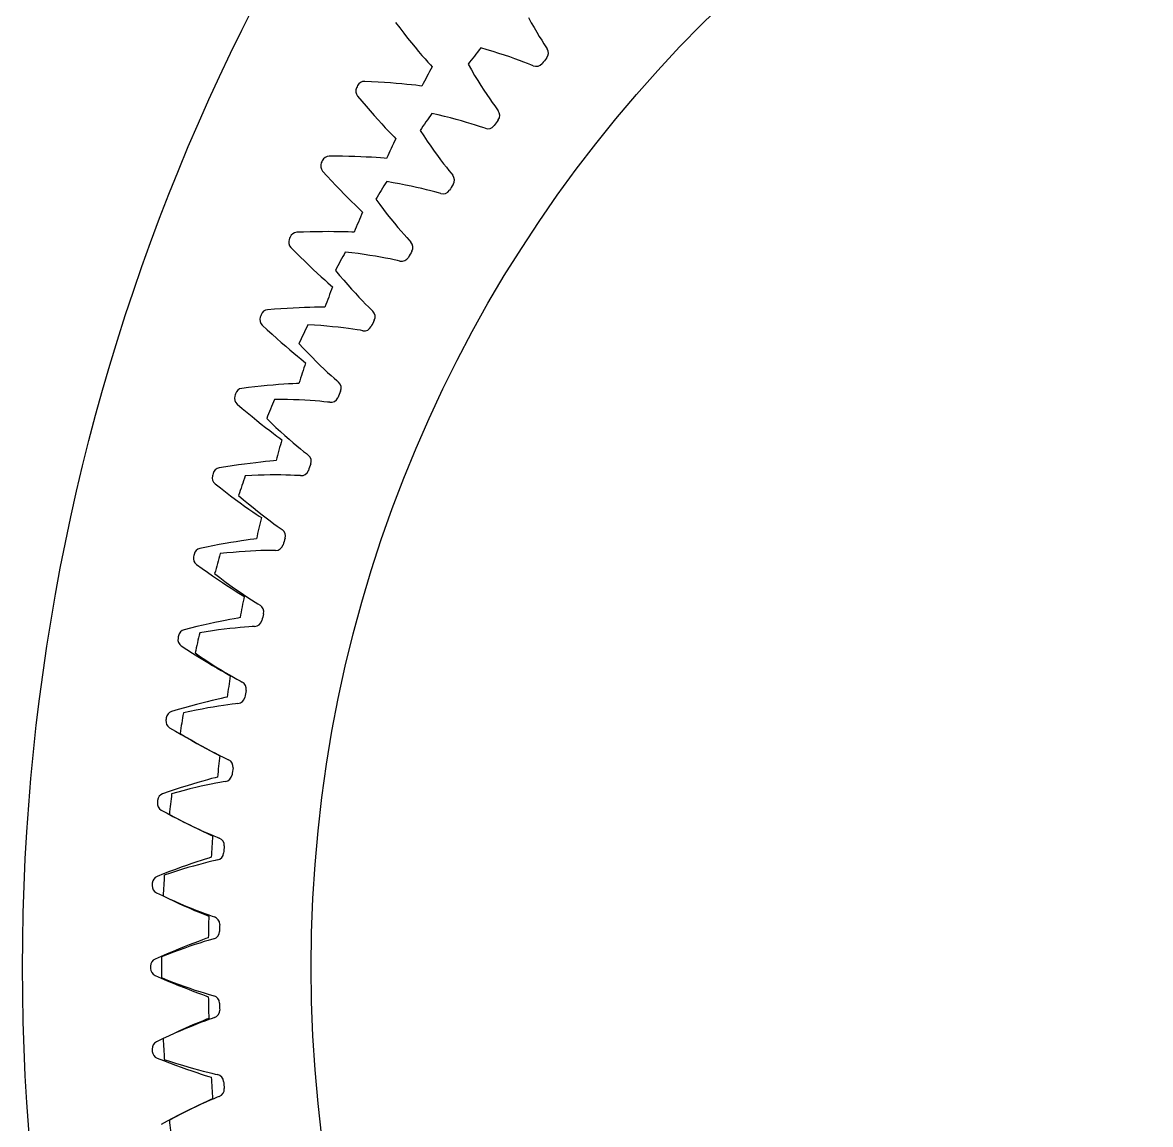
# Model space of a CAD drawing. Header units: millimetres. Extents: x -82 to 82, y -82 to 82.
# Drawn here: x -82.43 to -38.35, y -6.15 to 36.94 of the extents above; entities that cross this region are included whole.
import ezdxf

# ---------------------------------------------------------------- set-up
doc = ezdxf.new("R2010")
doc.units = ezdxf.units.MM

msp = doc.modelspace()

# ---------------------------------------------------------------- linework, layer by layer
at = {"layer": 'journal'}
msp.add_circle((-19, 0), 52.15, dxfattribs=at)
at = {"layer": 'outer'}
msp.add_circle((0, 0), 82.428227, dxfattribs=at)
at = {"layer": 'output_ring'}
for p, q in [((-67.85021, 36.935904), (-67.688866, 36.726619)), ((-67.688866, 36.726619), (-67.531382, 36.524922)), ((-67.531382, 36.524922), (-67.377926, 36.331694)), ((-67.377926, 36.331694), (-67.229064, 36.147333)), ((-67.229064, 36.147333), (-67.085476, 35.972351)), ((-67.085476, 35.972351), (-66.948016, 35.80743)), ((-66.948016, 35.80743), (-66.817797, 35.653517)), ((-66.817797, 35.653517), (-66.696363, 35.512008)), ((-66.696363, 35.512008), (-66.586078, 35.385169)), ((-66.586078, 35.385169), (-66.491261, 35.277391)), ((-66.491261, 35.277391), (-66.426182, 35.204092)), ((-68.788988, 34.622279), (-69.052924, 34.635324)), ((-68.533487, 34.608072), (-68.788988, 34.622279)), ((-68.287239, 34.59234), (-68.533487, 34.608072)), ((-68.050893, 34.575319), (-68.287239, 34.59234)), ((-67.825259, 34.557277), (-68.050893, 34.575319)), ((-67.611384, 34.538524), (-67.825259, 34.557277)), ((-67.410681, 34.519435), (-67.611384, 34.538524)), ((-67.225177, 34.500481), (-67.410681, 34.519435)), ((-67.058082, 34.482309), (-67.225177, 34.500481)), ((-66.915466, 34.465961), (-67.058082, 34.482309)), ((-66.818136, 34.454354), (-66.915466, 34.465961)), ((-69.337409, 34.062234), (-69.167443, 33.859888)), ((-69.167443, 33.859888), (-69.00165, 33.664963)), ((-69.00165, 33.664963), (-68.840238, 33.478331)), ((-68.840238, 33.478331), (-68.683786, 33.300364)), ((-68.683786, 33.300364), (-68.532997, 33.131549)), ((-68.532997, 33.131549), (-68.388751, 32.972529)), ((-68.388751, 32.972529), (-68.252201, 32.824204)), ((-68.252201, 32.824204), (-68.124948, 32.687904)), ((-68.124948, 32.687904), (-68.009448, 32.565795)), ((-68.009448, 32.565795), (-67.910201, 32.462081)), ((-67.910201, 32.462081), (-67.84211, 32.391572)), ((-70.178479, 31.711326), (-70.44273, 31.713307)), ((-69.922607, 31.70783), (-70.178479, 31.711326)), ((-69.675916, 31.702424), (-69.922607, 31.70783)), ((-69.439065, 31.695315), (-69.675916, 31.702424)), ((-69.212873, 31.686737), (-69.439065, 31.695315)), ((-68.998401, 31.676957), (-69.212873, 31.686737)), ((-68.797074, 31.666289), (-68.998401, 31.676957)), ((-68.610939, 31.65512), (-68.797074, 31.666289)), ((-68.44323, 31.643962), (-68.610939, 31.65512)), ((-68.300055, 31.6336), (-68.44323, 31.643962)), ((-68.202324, 31.626079), (-68.300055, 31.6336)), ((-70.702966, 31.128806), (-70.524676, 30.933755)), ((-70.524676, 30.933755), (-70.350866, 30.745944)), ((-70.350866, 30.745944), (-70.18178, 30.566234)), ((-70.18178, 30.566234), (-70.018013, 30.394976)), ((-70.018013, 30.394976), (-69.860287, 30.232623)), ((-69.860287, 30.232623), (-69.709509, 30.079783)), ((-69.709509, 30.079783), (-69.566867, 29.937306)), ((-69.566867, 29.937306), (-69.434018, 29.806455)), ((-69.434018, 29.806455), (-69.313506, 29.689289)), ((-69.313506, 29.689289), (-69.210003, 29.589822)), ((-69.210003, 29.589822), (-69.139019, 29.522227)), ((-71.444853, 28.74474), (-71.708955, 28.735654)), ((-71.189059, 28.751962), (-71.444853, 28.74474)), ((-70.942358, 28.756891), (-71.189059, 28.751962)), ((-70.705417, 28.759707), (-70.942358, 28.756891)), ((-70.479064, 28.760609), (-70.705417, 28.759707)), ((-70.264371, 28.759818), (-70.479064, 28.760609)), ((-70.062774, 28.75759), (-70.264371, 28.759818)), ((-69.876335, 28.754225), (-70.062774, 28.75759)), ((-69.708305, 28.750099), (-69.876335, 28.754225)), ((-69.564822, 28.745742), (-69.708305, 28.750099)), ((-69.466861, 28.74232), (-69.564822, 28.745742)), ((-71.944487, 28.140768), (-71.758185, 27.953354)), ((-71.758185, 27.953354), (-71.576663, 27.772986)), ((-71.576663, 27.772986), (-71.4002, 27.600515)), ((-71.4002, 27.600515), (-71.229405, 27.436264)), ((-71.229405, 27.436264), (-71.065018, 27.280658)), ((-71.065018, 27.280658), (-70.907972, 27.134266)), ((-70.907972, 27.134266), (-70.759489, 26.997888)), ((-70.759489, 26.997888), (-70.621277, 26.872715)), ((-70.621277, 26.872715), (-70.495965, 26.760698)), ((-70.495965, 26.760698), (-70.388387, 26.665653)), ((-70.388387, 26.665653), (-70.314635, 26.601089)), ((-72.585889, 25.727726), (-72.849378, 25.707588)), ((-72.330621, 25.745653), (-72.585889, 25.727726)), ((-72.084343, 25.760909), (-72.330621, 25.745653)), ((-71.847728, 25.773644), (-72.084343, 25.760909)), ((-71.621612, 25.784024), (-71.847728, 25.773644)), ((-71.407073, 25.792224), (-71.621612, 25.784024)), ((-71.20556, 25.79844), (-71.407073, 25.792224)), ((-71.019143, 25.802886), (-71.20556, 25.79844)), ((-70.851088, 25.8058), (-71.019143, 25.802886)), ((-70.707548, 25.807455), (-70.851088, 25.8058)), ((-70.609531, 25.808138), (-70.707548, 25.807455)), ((-73.059792, 25.103361), (-72.865806, 24.923914)), ((-72.865806, 24.923914), (-72.67689, 24.751305)), ((-72.67689, 24.751305), (-72.49336, 24.586374)), ((-72.49336, 24.586374), (-72.315836, 24.42942)), ((-72.315836, 24.42942), (-72.145078, 24.280834)), ((-72.145078, 24.280834), (-71.982039, 24.141147)), ((-71.982039, 24.141147), (-71.827975, 24.011106)), ((-71.827975, 24.011106), (-71.684643, 23.89183)), ((-71.684643, 23.89183), (-71.554749, 23.78516)), ((-71.554749, 23.78516), (-71.443287, 23.694703)), ((-71.443287, 23.694703), (-71.366895, 23.633284)), ((-73.599584, 22.665576), (-73.861999, 22.634423)), ((-73.345291, 22.694178), (-73.599584, 22.665576)), ((-73.099868, 22.719733), (-73.345291, 22.694178)), ((-72.863993, 22.742366), (-73.099868, 22.719733)), ((-72.63851, 22.762205), (-72.863993, 22.742366)), ((-72.424503, 22.779382), (-72.63851, 22.762205)), ((-72.223427, 22.794031), (-72.424503, 22.779382)), ((-72.03736, 22.806279), (-72.223427, 22.794031)), ((-71.869574, 22.816228), (-72.03736, 22.806279)), ((-71.72623, 22.823893), (-71.869574, 22.816228)), ((-71.628327, 22.82868), (-71.72623, 22.823893)), ((-74.046926, 22.021915), (-73.845595, 21.850748)), ((-73.845595, 21.850748), (-73.649617, 21.686201)), ((-73.649617, 21.686201), (-73.459341, 21.529101)), ((-73.459341, 21.529101), (-73.275401, 21.379719)), ((-73.275401, 21.379719), (-73.09857, 21.238414)), ((-73.09857, 21.238414), (-72.929825, 21.105677)), ((-72.929825, 21.105677), (-72.770451, 20.982201)), ((-72.770451, 20.982201), (-72.622249, 20.869032)), ((-72.622249, 20.869032), (-72.488003, 20.767894)), ((-72.488003, 20.767894), (-72.37285, 20.682184)), ((-72.37285, 20.682184), (-72.293953, 20.624018)), ((-74.484161, 19.563664), (-74.745041, 19.521549)), ((-74.231288, 19.602889), (-74.484161, 19.563664)), ((-73.987151, 19.638699), (-74.231288, 19.602889)), ((-73.75243, 19.67119), (-73.987151, 19.638699)), ((-73.527976, 19.700453), (-73.75243, 19.67119)), ((-73.314876, 19.726578), (-73.527976, 19.700453)), ((-73.11459, 19.749634), (-73.314876, 19.726578)), ((-72.929199, 19.769663), (-73.11459, 19.749634)), ((-72.761977, 19.786629), (-72.929199, 19.769663)), ((-72.619079, 19.80029), (-72.761977, 19.786629)), ((-72.521462, 19.809172), (-72.619079, 19.80029)), ((-74.904157, 18.901834), (-74.695835, 18.739248)), ((-74.695835, 18.739248), (-74.493138, 18.583053)), ((-74.493138, 18.583053), (-74.29645, 18.434058)), ((-74.29645, 18.434058), (-74.106415, 18.29251)), ((-74.106415, 18.29251), (-73.923822, 18.158734)), ((-73.923822, 18.158734), (-73.749667, 18.033179)), ((-73.749667, 18.033179), (-73.585262, 17.916486)), ((-73.585262, 17.916486), (-73.432452, 17.809622)), ((-73.432452, 17.809622), (-73.294088, 17.714195)), ((-73.294088, 17.714195), (-73.175447, 17.633382)), ((-73.175447, 17.633382), (-73.094183, 17.578571)), ((-73.287371, 16.754912), (-73.38453, 16.74195)), ((-75.238067, 16.427431), (-75.496954, 16.374428)), ((-74.987059, 16.47721), (-75.238067, 16.427431)), ((-74.744635, 16.523212), (-74.987059, 16.47721)), ((-74.511481, 16.565503), (-74.744635, 16.523212)), ((-74.288449, 16.604141), (-74.511481, 16.565503)), ((-74.07663, 16.639166), (-74.288449, 16.604141)), ((-73.877485, 16.670589), (-74.07663, 16.639166)), ((-73.693095, 16.698363), (-73.877485, 16.670589)), ((-73.52673, 16.722317), (-73.693095, 16.698363)), ((-73.38453, 16.74195), (-73.52673, 16.722317)), ((-75.62998, 15.748593), (-75.415032, 15.594874)), ((-75.415032, 15.594874), (-75.205972, 15.447304)), ((-75.205972, 15.447304), (-75.003217, 15.306676)), ((-75.003217, 15.306676), (-74.807422, 15.173209)), ((-74.807422, 15.173209), (-74.619388, 15.047197)), ((-74.619388, 15.047197), (-74.440127, 14.929045)), ((-74.440127, 14.929045), (-74.27098, 14.819339)), ((-74.27098, 14.819339), (-74.113829, 14.718968)), ((-74.113829, 14.718968), (-73.97159, 14.629418)), ((-73.97159, 14.629418), (-73.849669, 14.553645)), ((-73.849669, 14.553645), (-73.766182, 14.502285)), ((-73.924708, 13.671259), (-74.021239, 13.654239)), ((-75.859979, 13.262378), (-76.116421, 13.19858)), ((-75.611276, 13.322625), (-75.859979, 13.262378)), ((-75.370991, 13.378738), (-75.611276, 13.322625)), ((-75.139813, 13.430756), (-75.370991, 13.378738)), ((-74.918595, 13.478699), (-75.139813, 13.430756)), ((-74.708428, 13.522563), (-74.918595, 13.478699)), ((-74.510773, 13.562298), (-74.708428, 13.522563)), ((-74.327709, 13.59777), (-74.510773, 13.562298)), ((-74.162493, 13.628669), (-74.327709, 13.59777)), ((-74.021239, 13.654239), (-74.162493, 13.628669)), ((-76.223122, 12.567724), (-76.001926, 12.423141)), ((-76.001926, 12.423141), (-75.78687, 12.284455)), ((-75.78687, 12.284455), (-75.578404, 12.152441)), ((-75.578404, 12.152441), (-75.377191, 12.02729)), ((-75.377191, 12.02729), (-75.184045, 11.909262)), ((-75.184045, 11.909262), (-74.999994, 11.798721)), ((-74.999994, 11.798721), (-74.826401, 11.696194)), ((-74.826401, 11.696194), (-74.665185, 11.602492)), ((-74.665185, 11.602492), (-74.519321, 11.518977)), ((-74.519321, 11.518977), (-74.394333, 11.448376)), ((-74.394333, 11.448376), (-74.308769, 11.400557)), ((-76.102846, 10.144667), (-76.348808, 10.074058)), ((-75.865122, 10.210793), (-76.102846, 10.144667)), ((-75.636324, 10.272446), (-75.865122, 10.210793)), ((-75.417308, 10.329611), (-75.636324, 10.272446)), ((-75.209162, 10.382237), (-75.417308, 10.329611)), ((-75.013345, 10.430214), (-75.209162, 10.382237)), ((-74.831926, 10.473321), (-75.013345, 10.430214)), ((-74.668149, 10.511112), (-74.831926, 10.473321)), ((-74.52809, 10.542574), (-74.668149, 10.511112)), ((-74.432357, 10.563622), (-74.52809, 10.542574)), ((-76.348808, 10.074058), (-76.602353, 9.999578)), ((-76.682543, 9.364807), (-76.455486, 9.229613)), ((-76.455486, 9.229613), (-76.234811, 9.100054)), ((-76.234811, 9.100054), (-76.021, 8.976886)), ((-76.021, 8.976886), (-75.814723, 8.860271)), ((-75.814723, 8.860271), (-75.616804, 8.750435)), ((-75.616804, 8.750435), (-75.428285, 8.647698)), ((-75.428285, 8.647698), (-75.250551, 8.55253)), ((-75.250551, 8.55253), (-75.085552, 8.465661)), ((-75.085552, 8.465661), (-74.936319, 8.388328)), ((-74.936319, 8.388328), (-74.808485, 8.323022)), ((-74.808485, 8.323022), (-74.720993, 8.278828)), ((-76.000144, 7.096115), (-76.226159, 7.024935)), ((-75.783713, 7.162401), (-76.000144, 7.096115)), ((-75.577954, 7.223697), (-75.783713, 7.162401)), ((-75.384317, 7.279832), (-75.577954, 7.223697)), ((-75.204863, 7.330498), (-75.384317, 7.279832)), ((-75.042812, 7.375114), (-75.204863, 7.330498)), ((-74.904194, 7.412414), (-75.042812, 7.375114)), ((-74.809425, 7.437452), (-74.904194, 7.412414)), ((-76.703695, 6.868065), (-76.953898, 6.783033)), ((-76.460906, 6.948912), (-76.703695, 6.868065)), ((-76.226159, 7.024935), (-76.460906, 6.948912)), ((-77.007437, 6.145461), (-76.774918, 6.019894)), ((-76.774918, 6.019894), (-76.549011, 5.89969)), ((-76.549011, 5.89969), (-76.33023, 5.785583)), ((-76.33023, 5.785583), (-76.119251, 5.677708)), ((-76.119251, 5.677708), (-75.916905, 5.576256)), ((-75.916905, 5.576256), (-75.72425, 5.481504)), ((-75.72425, 5.481504), (-75.542687, 5.393862)), ((-75.542687, 5.393862), (-75.374195, 5.313979)), ((-75.374195, 5.313979), (-75.221854, 5.242962)), ((-75.221854, 5.242962), (-75.091397, 5.183067)), ((-75.091397, 5.183067), (-75.002131, 5.142576)), ((-76.017168, 3.982625), (-76.230633, 3.907334)), ((-75.814156, 4.052485), (-76.017168, 3.982625)), ((-75.62304, 4.116679), (-75.814156, 4.052485)), ((-75.445865, 4.174815), (-75.62304, 4.116679)), ((-75.285825, 4.226178), (-75.445865, 4.174815)), ((-75.14889, 4.26925), (-75.285825, 4.226178)), ((-75.055253, 4.298234), (-75.14889, 4.26925)), ((-76.924017, 3.650023), (-77.170441, 3.554589)), ((-76.684827, 3.740966), (-76.924017, 3.650023)), ((-76.453469, 3.826753), (-76.684827, 3.740966)), ((-76.230633, 3.907334), (-76.453469, 3.826753)), ((-77.197233, 2.915334), (-76.95966, 2.799614)), ((-76.95966, 2.799614), (-76.728918, 2.688975)), ((-76.728918, 2.688975), (-76.50555, 2.58413)), ((-76.50555, 2.58413), (-76.290239, 2.485184)), ((-76.290239, 2.485184), (-76.083823, 2.392295)), ((-76.083823, 2.392295), (-75.887369, 2.305693)), ((-75.887369, 2.305693), (-75.702295, 2.225732)), ((-75.702295, 2.225732), (-75.530605, 2.152974)), ((-75.530605, 2.152974), (-75.375424, 2.088399)), ((-75.375424, 2.088399), (-75.242574, 2.03402)), ((-75.242574, 2.03402), (-75.151691, 1.997302)), ((-75.729095, 0.946304), (-75.917355, 0.874163)), ((-75.554509, 1.011808), (-75.729095, 0.946304)), ((-75.39676, 1.069828), (-75.554509, 1.011808)), ((-75.261749, 1.118596), (-75.39676, 1.069828)), ((-75.169408, 1.151476), (-75.261749, 1.118596)), ((-76.774216, 0.526458), (-77.009389, 0.425578)), ((-76.546654, 0.621857), (-76.774216, 0.526458)), ((-76.327388, 0.711699), (-76.546654, 0.621857)), ((-76.117263, 0.795863), (-76.327388, 0.711699)), ((-75.917355, 0.874163), (-76.117263, 0.795863)), ((-77.009389, 0.425578), (-77.2516, 0.319908)), ((-77.2516, -0.319908), (-77.009389, -0.425578)), ((-77.009389, -0.425578), (-76.774216, -0.526458)), ((-76.774216, -0.526458), (-76.546654, -0.621857)), ((-76.546654, -0.621857), (-76.327388, -0.711699)), ((-76.327388, -0.711699), (-76.117263, -0.795863)), ((-76.117263, -0.795863), (-75.917355, -0.874163)), ((-75.917355, -0.874163), (-75.729095, -0.946304)), ((-75.729095, -0.946304), (-75.554509, -1.011808)), ((-75.554509, -1.011808), (-75.39676, -1.069828)), ((-75.39676, -1.069828), (-75.261749, -1.118596)), ((-75.261749, -1.118596), (-75.169408, -1.151476)), ((-75.530605, -2.152974), (-75.702295, -2.225732)), ((-75.375424, -2.088399), (-75.530605, -2.152974)), ((-75.242574, -2.03402), (-75.375424, -2.088399)), ((-75.151691, -1.997302), (-75.242574, -2.03402)), ((-76.50555, -2.58413), (-76.728918, -2.688975)), ((-76.290239, -2.485184), (-76.50555, -2.58413)), ((-76.083823, -2.392295), (-76.290239, -2.485184)), ((-75.887369, -2.305693), (-76.083823, -2.392295)), ((-75.702295, -2.225732), (-75.887369, -2.305693)), ((-76.95966, -2.799614), (-77.197233, -2.915334)), ((-76.728918, -2.688975), (-76.95966, -2.799614)), ((-77.170441, -3.554589), (-76.924017, -3.650023)), ((-76.924017, -3.650023), (-76.684827, -3.740966)), ((-76.684827, -3.740966), (-76.453469, -3.826753)), ((-76.453469, -3.826753), (-76.230633, -3.907334)), ((-76.230633, -3.907334), (-76.017168, -3.982625)), ((-76.017168, -3.982625), (-75.814156, -4.052485)), ((-75.814156, -4.052485), (-75.62304, -4.116679)), ((-75.62304, -4.116679), (-75.445865, -4.174815)), ((-75.445865, -4.174815), (-75.285825, -4.226178)), ((-75.285825, -4.226178), (-75.14889, -4.26925)), ((-75.14889, -4.26925), (-75.055253, -4.298234)), ((-75.221854, -5.242962), (-75.374195, -5.313979)), ((-75.091397, -5.183067), (-75.221854, -5.242962)), ((-75.002131, -5.142576), (-75.091397, -5.183067)), ((-76.119251, -5.677708), (-76.33023, -5.785583)), ((-75.916905, -5.576256), (-76.119251, -5.677708)), ((-75.72425, -5.481504), (-75.916905, -5.576256)), ((-75.542687, -5.393862), (-75.72425, -5.481504)), ((-75.374195, -5.313979), (-75.542687, -5.393862)), ((-76.774918, -6.019894), (-77.007437, -6.145461)), ((-76.549011, -5.89969), (-76.774918, -6.019894)), ((-76.33023, -5.785583), (-76.549011, -5.89969))]:
    msp.add_line(p, q, dxfattribs=at)
for centre, radius, start, end in [((0, 0), 75.178227, 152.077612, 152.722388), ((-69.105304, 34.252305), 0.3, 153.634511, 219.31415), ((0, 0), 77.428227, 153.565489, 153.634511), ((-69.063991, 34.335528), 0.3, 87.88585, 153.565489), ((0, 0), 75.178227, 154.477612, 155.122388), ((-70.479024, 31.32843), 0.3, 156.034511, 221.71415), ((0, 0), 77.428227, 155.965489, 156.034511), ((-70.441233, 31.413311), 0.3, 90.28585, 155.965489), ((0, 0), 75.178227, 156.877612, 157.522388), ((-71.694897, 28.435983), 0.3, 92.68585, 158.365489), ((-71.729101, 28.349595), 0.3, 158.434511, 224.11415), ((0, 0), 77.428227, 158.365489, 158.434511), ((0, 0), 75.178227, 159.277612, 159.922388), ((-72.822784, 25.408769), 0.3, 95.08585, 160.765489), ((-72.85334, 25.321024), 0.3, 160.834511, 226.51415), ((0, 0), 77.428227, 160.765489, 160.834511), ((0, 0), 75.178227, 161.677612, 162.322388), ((-73.822915, 22.33698), 0.3, 97.48585, 163.165489), ((-73.849769, 22.248032), 0.3, 163.234511, 228.91415), ((0, 0), 77.428227, 163.165489, 163.234511), ((0, 0), 75.178227, 164.077612, 164.722388), ((-74.693535, 19.226004), 0.3, 99.88585, 165.565489), ((-74.716642, 19.13601), 0.3, 165.634511, 231.31415), ((0, 0), 77.428227, 165.565489, 165.634511), ((0, 0), 75.178227, 166.477612, 167.122388), ((-75.433118, 16.081299), 0.3, 102.28585, 167.965489), ((-75.452435, 15.990416), 0.3, 168.034511, 233.71415), ((0, 0), 77.428227, 167.965489, 168.034511), ((0, 0), 75.178227, 168.877612, 169.522388), ((-76.05586, 12.816769), 0.3, 170.434511, 236.11415), ((0, 0), 77.428227, 170.365489, 170.434511), ((-76.040365, 12.908381), 0.3, 104.68585, 170.365489), ((0, 0), 75.178227, 171.277612, 171.922388), ((0, 0), 77.428227, 172.765489, 172.834511), ((-76.514211, 9.712819), 0.3, 107.08585, 172.765489), ((-76.525857, 9.620638), 0.3, 172.834511, 238.51415), ((0, 0), 75.178227, 173.677612, 174.322388), ((-76.853826, 6.500216), 0.3, 109.48585, 175.165489), ((-76.861601, 6.407629), 0.3, 175.234511, 240.91415), ((0, 0), 77.428227, 175.165489, 175.234511), ((0, 0), 75.178227, 176.077612, 176.722388), ((-77.058613, 3.27621), 0.3, 111.88585, 177.565489), ((-77.062504, 3.183379), 0.3, 177.634511, 243.31415), ((0, 0), 77.428227, 177.565489, 177.634511), ((0, 0), 75.178227, 178.477612, 179.122388), ((0, 0), 77.428227, 179.965489, 180.034511), ((-77.128213, 0.046457), 0.3, 114.28585, 179.965489), ((-77.128213, -0.046457), 0.3, 180.034511, 245.71415), ((0, 0), 75.178227, 180.877612, 181.522388), ((-77.062504, -3.183379), 0.3, 116.68585, 182.365489), ((0, 0), 77.428227, 182.365489, 182.434511), ((-77.058613, -3.27621), 0.3, 182.434511, 248.11415), ((0, 0), 75.178227, 183.277612, 183.922388)]:
    msp.add_arc(centre, radius, start, end, dxfattribs=at)
at = {"layer": 'thin_ring_external'}
for p, q in [((-62.657779, 37.128221), (-62.546484, 36.928338)), ((-62.546484, 36.928338), (-62.438112, 36.73878)), ((-62.438112, 36.73878), (-62.333423, 36.560285)), ((-62.333423, 36.560285), (-62.233393, 36.393872)), ((-62.233393, 36.393872), (-62.139355, 36.241036)), ((-62.139355, 36.241036), (-62.053311, 36.104201)), ((-64.273774, 35.872704), (-64.519863, 35.943596)), ((-64.036744, 35.801424), (-64.273774, 35.872704)), ((-63.809208, 35.730118), (-64.036744, 35.801424)), ((-63.591697, 35.659206), (-63.809208, 35.730118)), ((-62.053311, 36.104201), (-61.978843, 35.988059)), ((-61.978843, 35.988059), (-61.928546, 35.907857)), ((-65.018197, 35.303336), (-64.889063, 35.08218)), ((-63.384878, 35.589185), (-63.591697, 35.659206)), ((-63.189624, 35.520658), (-63.384878, 35.589185)), ((-63.007121, 35.454386), (-63.189624, 35.520658)), ((-62.839092, 35.391392), (-63.007121, 35.454386)), ((-62.688299, 35.333177), (-62.839092, 35.391392)), ((-62.560036, 35.282356), (-62.688299, 35.333177)), ((-62.471679, 35.248367), (-62.560036, 35.282356)), ((-64.889063, 35.08218), (-64.761777, 34.869902)), ((-64.761777, 34.869902), (-64.636796, 34.666833)), ((-64.636796, 34.666833), (-64.514658, 34.473385)), ((-64.514658, 34.473385), (-64.396009, 34.290084)), ((-64.396009, 34.290084), (-64.281646, 34.117627)), ((-64.281646, 34.117627), (-64.172601, 33.956977)), ((-64.172601, 33.956977), (-64.070286, 33.809555)), ((-64.070286, 33.809555), (-63.976835, 33.677667)), ((-63.976835, 33.677667), (-63.896082, 33.565804)), ((-63.896082, 33.565804), (-63.841443, 33.488494)), ((-66.181173, 33.324201), (-66.430794, 33.381429)), ((-65.940577, 33.266086), (-66.181173, 33.324201)), ((-65.709459, 33.207423), (-65.940577, 33.266086)), ((-65.488371, 33.148602), (-65.709459, 33.207423)), ((-65.278009, 33.09008), (-65.488371, 33.148602)), ((-65.079276, 33.032413), (-65.278009, 33.09008)), ((-66.893101, 32.714689), (-66.75198, 32.500982)), ((-64.893399, 32.976295), (-65.079276, 33.032413)), ((-64.722156, 32.922654), (-64.893399, 32.976295)), ((-64.568385, 32.872834), (-64.722156, 32.922654)), ((-64.437516, 32.829156), (-64.568385, 32.872834)), ((-64.347421, 32.800086), (-64.437516, 32.829156)), ((-66.75198, 32.500982), (-66.613193, 32.296039)), ((-66.613193, 32.296039), (-66.477215, 32.100163)), ((-66.477215, 32.100163), (-66.344607, 31.913737)), ((-66.344607, 31.913737), (-66.21604, 31.737251)), ((-66.21604, 31.737251), (-66.09235, 31.571356)), ((-66.09235, 31.571356), (-65.974621, 31.416957)), ((-65.974621, 31.416957), (-65.86434, 31.275394)), ((-65.86434, 31.275394), (-65.763765, 31.148854)), ((-65.763765, 31.148854), (-65.676973, 31.04161)), ((-65.676973, 31.04161), (-65.618158, 30.967428)), ((-67.945285, 30.674494), (-68.197679, 30.717883)), ((-67.701853, 30.629721), (-67.945285, 30.674494)), ((-67.467854, 30.583879), (-67.701853, 30.629721)), ((-67.243861, 30.537326), (-67.467854, 30.583879)), ((-67.030595, 30.490482), (-67.243861, 30.537326)), ((-66.828987, 30.443849), (-67.030595, 30.490482)), ((-66.640301, 30.398057), (-66.828987, 30.443849)), ((-68.622555, 30.026689), (-68.469876, 29.821081)), ((-66.466363, 30.35393), (-66.640301, 30.398057)), ((-66.310081, 30.312657), (-66.466363, 30.35393)), ((-66.177005, 30.276254), (-66.310081, 30.312657)), ((-66.085445, 30.252191), (-66.177005, 30.276254)), ((-68.469876, 29.821081), (-68.32001, 29.624094)), ((-68.32001, 29.624094), (-68.173448, 29.436006)), ((-68.173448, 29.436006), (-68.030771, 29.257168)), ((-68.030771, 29.257168), (-67.892677, 29.088032)), ((-67.892677, 29.088032), (-67.760037, 28.929203)), ((-67.760037, 28.929203), (-67.63398, 28.781524)), ((-67.63398, 28.781524), (-67.516069, 28.646251)), ((-67.516069, 28.646251), (-67.408676, 28.525444)), ((-67.408676, 28.525444), (-67.316108, 28.423144)), ((-67.316108, 28.423144), (-67.253295, 28.352314)), ((-69.560751, 27.931629), (-69.815153, 27.961049)), ((-69.315223, 27.900334), (-69.560751, 27.931629)), ((-69.079053, 27.867452), (-69.315223, 27.900334)), ((-68.852837, 27.833309), (-69.079053, 27.867452)), ((-68.637314, 27.798284), (-68.852837, 27.833309)), ((-68.433443, 27.762829), (-68.637314, 27.798284)), ((-68.242521, 27.7275), (-68.433443, 27.762829)), ((-68.066416, 27.693022), (-68.242521, 27.7275)), ((-67.908097, 27.660421), (-68.066416, 27.693022)), ((-67.773218, 27.631405), (-67.908097, 27.660421)), ((-67.680472, 27.612422), (-67.773218, 27.631405)), ((-70.201307, 27.247498), (-70.037533, 27.050613)), ((-70.037533, 27.050613), (-69.877043, 26.862181)), ((-69.877043, 26.862181), (-69.720343, 26.682453)), ((-69.720343, 26.682453), (-69.568031, 26.511747)), ((-69.568031, 26.511747), (-69.420829, 26.350475)), ((-69.420829, 26.350475), (-69.27964, 26.199193)), ((-69.27964, 26.199193), (-69.14564, 26.058683)), ((-69.14564, 26.058683), (-69.020456, 25.930111)), ((-69.020456, 25.930111), (-68.906571, 25.815403)), ((-68.906571, 25.815403), (-68.808508, 25.718357)), ((-68.808508, 25.718357), (-68.741889, 25.651096)), ((-71.022667, 25.103937), (-71.278302, 25.119297)), ((-70.775787, 25.086215), (-71.022667, 25.103937)), ((-70.538165, 25.066393), (-70.775787, 25.086215)), ((-70.310411, 25.044764), (-70.538165, 25.066393)), ((-70.093285, 25.021665), (-70.310411, 25.044764)), ((-69.887771, 24.997494), (-70.093285, 25.021665)), ((-69.695193, 24.972736), (-69.887771, 24.997494)), ((-69.517456, 24.948012), (-69.695193, 24.972736)), ((-69.357582, 24.924182), (-69.517456, 24.948012)), ((-69.221309, 24.90264), (-69.357582, 24.924182)), ((-69.127658, 24.888795), (-69.221309, 24.90264)), ((-71.624562, 24.385558), (-71.450191, 24.197994)), ((-71.450191, 24.197994), (-71.279564, 24.018689)), ((-71.279564, 24.018689), (-71.113201, 23.847866)), ((-71.113201, 23.847866), (-70.951717, 23.685809)), ((-70.951717, 23.685809), (-70.795854, 23.532891)), ((-70.795854, 23.532891), (-70.646546, 23.389617)), ((-70.646546, 23.389617), (-70.505009, 23.256702)), ((-70.505009, 23.256702), (-70.372932, 23.135222)), ((-70.372932, 23.135222), (-70.252902, 23.026962)), ((-70.252902, 23.026962), (-70.149641, 22.935465)), ((-70.149641, 22.935465), (-70.079418, 22.871976)), ((-72.326591, 22.200005), (-72.582685, 22.201259)), ((-72.079109, 22.19591), (-72.326591, 22.200005)), ((-71.840756, 22.189208), (-72.079109, 22.19591)), ((-71.612157, 22.180158), (-71.840756, 22.189208)), ((-71.394089, 22.169055), (-71.612157, 22.180158)), ((-71.187555, 22.156242), (-71.394089, 22.169055)), ((-70.993905, 22.142131), (-71.187555, 22.156242)), ((-70.815076, 22.127235), (-70.993905, 22.142131)), ((-70.654132, 22.112248), (-70.815076, 22.127235)), ((-70.51688, 22.098246), (-70.654132, 22.112248)), ((-70.422608, 22.089581), (-70.51688, 22.098246)), ((-72.887998, 21.44956), (-72.70356, 21.271886)), ((-72.70356, 21.271886), (-72.523314, 21.102253)), ((-72.523314, 21.102253), (-72.347794, 20.940854)), ((-72.347794, 20.940854), (-72.177627, 20.787939)), ((-72.177627, 20.787939), (-72.013578, 20.643839)), ((-72.013578, 20.643839), (-71.856604, 20.509008)), ((-71.856604, 20.509008), (-71.707959, 20.384092)), ((-71.707959, 20.384092), (-71.569391, 20.270071)), ((-71.569391, 20.270071), (-71.443579, 20.168588)), ((-71.443579, 20.168588), (-71.335435, 20.082919)), ((-71.335435, 20.082919), (-71.261821, 20.023394)), ((-73.468564, 19.228652), (-73.724338, 19.215797)), ((-73.221233, 19.238197), (-73.468564, 19.228652)), ((-72.982872, 19.244635), (-73.221233, 19.238197)), ((-72.754121, 19.248192), (-72.982872, 19.244635)), ((-72.535773, 19.249119), (-72.754121, 19.248192)), ((-72.328847, 19.247703), (-72.535773, 19.249119)), ((-72.134714, 19.244281), (-72.328847, 19.247703)), ((-71.955336, 19.239259), (-72.134714, 19.244281)), ((-71.79381, 19.233161), (-71.955336, 19.239259)), ((-71.655995, 19.226741), (-71.79381, 19.233161)), ((-71.561389, 19.223282), (-71.655995, 19.226741)), ((-73.987779, 18.44842), (-73.793832, 18.281176)), ((-73.793832, 18.281176), (-73.604516, 18.12173)), ((-73.604516, 18.12173), (-73.420371, 17.970245)), ((-73.420371, 17.970245), (-73.242039, 17.826937)), ((-73.242039, 17.826937), (-73.0703, 17.692093)), ((-73.0703, 17.692093), (-72.906137, 17.566113)), ((-72.906137, 17.566113), (-72.750837, 17.449575)), ((-72.750837, 17.449575), (-72.606198, 17.343362)), ((-72.606198, 17.343362), (-72.474986, 17.248963)), ((-72.474986, 17.248963), (-72.362287, 17.169382)), ((-72.362287, 17.169382), (-72.285506, 17.114003)), ((-74.445117, 16.198902), (-74.699795, 16.171977)), ((-74.198688, 16.222057), (-74.445117, 16.198902)), ((-73.961044, 16.241617), (-74.198688, 16.222057)), ((-73.732836, 16.25777), (-73.961044, 16.241617)), ((-73.51487, 16.270723), (-73.732836, 16.25777)), ((-73.308181, 16.280709), (-73.51487, 16.270723)), ((-73.114154, 16.287986), (-73.308181, 16.280709)), ((-72.934772, 16.292854), (-73.114154, 16.287986)), ((-72.773156, 16.295663), (-72.934772, 16.292854)), ((-72.635196, 16.296844), (-72.773156, 16.295663)), ((-72.540543, 16.298603), (-72.635196, 16.296844)), ((-74.920563, 15.391253), (-74.717698, 15.234947)), ((-74.717698, 15.234947), (-74.519885, 15.086172)), ((-74.519885, 15.086172), (-74.327675, 14.945061)), ((-74.327675, 14.945061), (-74.141719, 14.811794)), ((-74.141719, 14.811794), (-73.962813, 14.686616)), ((-73.962813, 14.686616), (-73.791959, 14.569871)), ((-73.791959, 14.569871), (-73.630475, 14.462065)), ((-73.630475, 14.462065), (-73.480205, 14.363981)), ((-73.480205, 14.363981), (-73.343992, 14.276954)), ((-73.343992, 14.276954), (-73.22708, 14.203701)), ((-73.22708, 14.203701), (-73.147365, 14.152636)), ((-74.328408, 13.242914), (-74.545329, 13.217973)), ((-74.122582, 13.264271), (-74.328408, 13.242914)), ((-73.929251, 13.282226), (-74.122582, 13.264271)), ((-73.750409, 13.296968), (-73.929251, 13.282226)), ((-73.589194, 13.308675), (-73.750409, 13.296968)), ((-73.451508, 13.317455), (-73.589194, 13.308675)), ((-73.357096, 13.324425), (-73.451508, 13.317455)), ((-75.253286, 13.119957), (-75.506094, 13.079043)), ((-75.008506, 13.156652), (-75.253286, 13.119957)), ((-74.772301, 13.189273), (-75.008506, 13.156652)), ((-74.545329, 13.217973), (-74.772301, 13.189273)), ((-75.683518, 12.287343), (-75.472351, 12.14245)), ((-75.472351, 12.14245), (-75.266643, 12.004798)), ((-75.266643, 12.004798), (-75.066951, 11.87449)), ((-75.066951, 11.87449), (-74.873936, 11.751669)), ((-74.873936, 11.751669), (-74.688406, 11.636536)), ((-74.688406, 11.636536), (-74.51138, 11.529381)), ((-74.51138, 11.529381), (-74.344203, 11.430634)), ((-74.344203, 11.430634), (-74.188757, 11.340977)), ((-74.188757, 11.340977), (-74.047957, 11.261586)), ((-74.047957, 11.261586), (-73.927188, 11.194885)), ((-73.927188, 11.194885), (-73.84478, 11.148288)), ((-74.973915, 10.174887), (-75.189133, 10.138034)), ((-74.769579, 10.20755), (-74.973915, 10.174887)), ((-74.57753, 10.236127), (-74.769579, 10.20755)), ((-74.399772, 10.260699), (-74.57753, 10.236127)), ((-74.239446, 10.28127), (-74.399772, 10.260699)), ((-74.102453, 10.297621), (-74.239446, 10.28127)), ((-74.008569, 10.309782), (-74.102453, 10.297621)), ((-75.890615, 10.001167), (-76.140785, 9.946389)), ((-75.648229, 10.051291), (-75.890615, 10.001167)), ((-75.414179, 10.096875), (-75.648229, 10.051291)), ((-75.189133, 10.138034), (-75.414179, 10.096875)), ((-76.274327, 9.146117), (-76.055499, 9.013076)), ((-76.055499, 9.013076), (-75.84252, 8.886965)), ((-75.84252, 8.886965), (-75.635953, 8.767856)), ((-75.635953, 8.767856), (-75.436465, 8.655854)), ((-75.436465, 8.655854), (-75.244875, 8.551117)), ((-75.244875, 8.551117), (-75.062215, 8.453876)), ((-75.062215, 8.453876), (-74.889851, 8.364489)), ((-74.889851, 8.364489), (-74.729703, 8.283531)), ((-74.729703, 8.283531), (-74.584743, 8.212016)), ((-74.584743, 8.212016), (-74.460483, 8.15207)), ((-74.460483, 8.15207), (-74.375633, 8.110084)), ((-75.449432, 7.075959), (-75.662292, 7.027306)), ((-75.247204, 7.119829), (-75.449432, 7.075959)), ((-75.057022, 7.158942), (-75.247204, 7.119829)), ((-74.880887, 7.193269), (-75.057022, 7.158942)), ((-74.721938, 7.222641), (-74.880887, 7.193269)), ((-74.586054, 7.246514), (-74.721938, 7.222641)), ((-74.492982, 7.263827), (-74.586054, 7.246514)), ((-76.35517, 6.852004), (-76.601942, 6.783527)), ((-76.115912, 6.915404), (-76.35517, 6.852004)), ((-75.884729, 6.973812), (-76.115912, 6.915404)), ((-75.662292, 7.027306), (-75.884729, 6.973812)), ((-76.691196, 5.977114), (-76.465371, 5.856331)), ((-76.465371, 5.856331), (-76.245769, 5.742143)), ((-76.245769, 5.742143), (-76.032954, 5.634594)), ((-76.032954, 5.634594), (-75.827599, 5.533752)), ((-75.827599, 5.533752), (-75.63053, 5.439728)), ((-75.63053, 5.439728), (-75.44279, 5.352697)), ((-75.44279, 5.352697), (-75.265764, 5.272941)), ((-75.265764, 5.272941), (-75.101399, 5.200928)), ((-75.101399, 5.200928), (-74.95272, 5.137508)), ((-74.95272, 5.137508), (-74.825346, 5.084497)), ((-74.825346, 5.084497), (-74.738313, 5.047249)), ((-75.554009, 4.010485), (-75.753513, 3.955542)), ((-75.36627, 4.060016), (-75.554009, 4.010485)), ((-75.192294, 4.103993), (-75.36627, 4.060016)), ((-75.035204, 4.142076), (-75.192294, 4.103993)), ((-74.900842, 4.173399), (-75.035204, 4.142076)), ((-74.808865, 4.195813), (-74.900842, 4.173399)), ((-76.645539, 3.682031), (-76.888164, 3.600065)), ((-76.410137, 3.758516), (-76.645539, 3.682031)), ((-76.182522, 3.82957), (-76.410137, 3.758516)), ((-75.96337, 3.895236), (-76.182522, 3.82957)), ((-75.753513, 3.955542), (-75.96337, 3.895236)), ((-76.932859, 2.789959), (-76.700723, 2.681799)), ((-76.700723, 2.681799), (-76.475164, 2.579883)), ((-76.475164, 2.579883), (-76.256747, 2.48422)), ((-76.256747, 2.48422), (-76.046149, 2.394844)), ((-76.046149, 2.394844), (-75.844199, 2.311819)), ((-75.844199, 2.311819), (-75.651951, 2.235262)), ((-75.651951, 2.235262), (-75.4708, 2.165379)), ((-75.4708, 2.165379), (-75.302718, 2.10253)), ((-75.302718, 2.10253), (-75.150771, 2.047396)), ((-75.150771, 2.047396), (-75.02067, 2.001483)), ((-75.02067, 2.001483), (-74.931717, 1.969086)), ((-75.689062, 0.888961), (-75.885235, 0.823111)), ((-75.504336, 0.948759), (-75.689062, 0.888961)), ((-75.333047, 1.002254), (-75.504336, 0.948759)), ((-75.178293, 1.048933), (-75.333047, 1.002254)), ((-75.045861, 1.087609), (-75.178293, 1.048933)), ((-74.955258, 1.115057), (-75.045861, 1.087609)), ((-76.76084, 0.500877), (-76.998581, 0.405669)), ((-76.530009, 0.590213), (-76.76084, 0.500877)), ((-76.306654, 0.673698), (-76.530009, 0.590213)), ((-76.091452, 0.751337), (-76.306654, 0.673698)), ((-75.885235, 0.823111), (-76.091452, 0.751337)), ((-76.998581, -0.405669), (-76.76084, -0.500877)), ((-76.76084, -0.500877), (-76.530009, -0.590213)), ((-76.530009, -0.590213), (-76.306654, -0.673698)), ((-76.306654, -0.673698), (-76.091452, -0.751337)), ((-76.091452, -0.751337), (-75.885235, -0.823111)), ((-75.885235, -0.823111), (-75.689062, -0.888961)), ((-75.689062, -0.888961), (-75.504336, -0.948759)), ((-75.504336, -0.948759), (-75.333047, -1.002254)), ((-75.333047, -1.002254), (-75.178293, -1.048933)), ((-75.178293, -1.048933), (-75.045861, -1.087609)), ((-75.045861, -1.087609), (-74.955258, -1.115057)), ((-75.4708, -2.165379), (-75.651951, -2.235262)), ((-75.302718, -2.10253), (-75.4708, -2.165379)), ((-75.150771, -2.047396), (-75.302718, -2.10253)), ((-75.02067, -2.001483), (-75.150771, -2.047396)), ((-74.931717, -1.969086), (-75.02067, -2.001483)), ((-76.475164, -2.579883), (-76.700723, -2.681799)), ((-76.256747, -2.48422), (-76.475164, -2.579883)), ((-76.046149, -2.394844), (-76.256747, -2.48422)), ((-75.844199, -2.311819), (-76.046149, -2.394844)), ((-75.651951, -2.235262), (-75.844199, -2.311819)), ((-76.700723, -2.681799), (-76.932859, -2.789959)), ((-76.888164, -3.600065), (-76.645539, -3.682031)), ((-76.645539, -3.682031), (-76.410137, -3.758516)), ((-76.410137, -3.758516), (-76.182522, -3.82957)), ((-76.182522, -3.82957), (-75.96337, -3.895236)), ((-75.96337, -3.895236), (-75.753513, -3.955542)), ((-75.753513, -3.955542), (-75.554009, -4.010485)), ((-75.554009, -4.010485), (-75.36627, -4.060016)), ((-75.36627, -4.060016), (-75.192294, -4.103993)), ((-75.192294, -4.103993), (-75.035204, -4.142076)), ((-75.035204, -4.142076), (-74.900842, -4.173399)), ((-74.900842, -4.173399), (-74.808865, -4.195813)), ((-75.265764, -5.272941), (-75.44279, -5.352697)), ((-75.101399, -5.200928), (-75.265764, -5.272941)), ((-74.95272, -5.137508), (-75.101399, -5.200928)), ((-74.825346, -5.084497), (-74.95272, -5.137508)), ((-74.738313, -5.047249), (-74.825346, -5.084497)), ((-76.032954, -5.634594), (-76.245769, -5.742143)), ((-75.827599, -5.533752), (-76.032954, -5.634594)), ((-75.63053, -5.439728), (-75.827599, -5.533752)), ((-75.44279, -5.352697), (-75.63053, -5.439728)), ((-76.465371, -5.856331), (-76.691196, -5.977114)), ((-76.245769, -5.742143), (-76.465371, -5.856331))]:
    msp.add_line(p, q, dxfattribs=at)
for centre, radius, start, end in [((-19, 0), 58, 141.704517, 142.50601), ((-62.177113, 35.739886), 0.3, 320.383718, 34.049183), ((-62.354476, 35.524526), 0.3, 247.003449, 320.668913), ((-19, 0), 55.75, 140.383718, 140.668913), ((-19, 0), 58, 144.862411, 145.663904), ((-19, 0), 55.75, 143.541613, 143.826808), ((-64.080379, 33.307085), 0.3, 323.541613, 37.207078), ((-64.245609, 33.082281), 0.3, 250.161343, 323.826808), ((-65.846738, 30.773132), 0.3, 326.699508, 40.364972), ((-19, 0), 58, 148.020306, 148.821799), ((-19, 0), 55.75, 146.699508, 146.984703), ((-65.999333, 30.539567), 0.3, 253.319238, 326.984703), ((-67.470825, 28.145721), 0.3, 329.857402, 43.522867), ((-19, 0), 58, 151.178201, 151.979694), ((-19, 0), 55.75, 149.857402, 150.142598), ((-67.610322, 27.904105), 0.3, 256.477133, 330.142598), ((-68.947708, 25.432833), 0.3, 333.015297, 46.680762), ((-19, 0), 55.75, 153.015297, 153.300492), ((-19, 0), 58, 154.336096, 155.137589), ((-69.073683, 25.1839), 0.3, 259.635028, 333.300492), ((-19, 0), 55.75, 156.173192, 156.458387), ((-70.272901, 22.642707), 0.3, 336.173192, 49.838657), ((-19, 0), 58, 157.49399, 158.295483), ((-70.384971, 22.387211), 0.3, 262.792922, 336.458387), ((-71.44238, 19.783815), 0.3, 339.331087, 52.996551), ((-71.540205, 19.522534), 0.3, 265.950817, 339.616282), ((-19, 0), 55.75, 159.331087, 159.616282), ((-19, 0), 58, 160.651885, 161.453378), ((-72.452593, 16.86484), 0.3, 342.488981, 56.154446), ((-19, 0), 55.75, 162.488981, 162.774177), ((-72.535877, 16.598567), 0.3, 269.108712, 342.774177), ((-19, 0), 58, 163.80978, 164.611273), ((-73.300472, 13.894647), 0.3, 345.646876, 59.312341), ((-19, 0), 55.75, 165.646876, 165.932071), ((-73.368961, 13.62419), 0.3, 272.266607, 345.932071), ((-19, 0), 58, 166.967674, 167.769168), ((-73.983443, 10.882257), 0.3, 348.804771, 62.470236), ((-19, 0), 55.75, 168.804771, 169.089966), ((-74.036929, 10.608438), 0.3, 275.424501, 349.089966), ((-19, 0), 58, 170.125569, 170.927062), ((-74.49943, 7.836818), 0.3, 351.962665, 65.62813), ((-74.537751, 7.560468), 0.3, 278.582396, 352.247861), ((-19, 0), 55.75, 171.962665, 172.247861), ((-19, 0), 58, 173.283464, 174.084957), ((-74.846868, 4.767579), 0.3, 355.12056, 68.786025), ((-74.869907, 4.489537), 0.3, 281.740291, 355.405756), ((-19, 0), 55.75, 175.12056, 175.405756), ((-19, 0), 58, 176.441359, 177.242852), ((-75.024701, 1.68386), 0.3, 358.278455, 71.94392), ((-75.032388, 1.404972), 0.3, 284.898185, 358.56365), ((-19, 0), 55.75, 178.278455, 178.56365), ((-19, 0), 58, 179.599253, 180.400747), ((-75.032388, -1.404972), 0.3, 1.43635, 75.101815), ((-75.024701, -1.68386), 0.3, 288.05608, 1.721545), ((-19, 0), 55.75, 181.43635, 181.721545), ((-19, 0), 58, 182.757148, 183.558641), ((-74.869907, -4.489537), 0.3, 4.594244, 78.259709), ((-74.846868, -4.767579), 0.3, 291.213975, 4.87944), ((-19, 0), 55.75, 184.594244, 184.87944), ((-19, 0), 58, 185.915043, 186.716536)]:
    msp.add_arc(centre, radius, start, end, dxfattribs=at)

doc.saveas('drawing.dxf')
